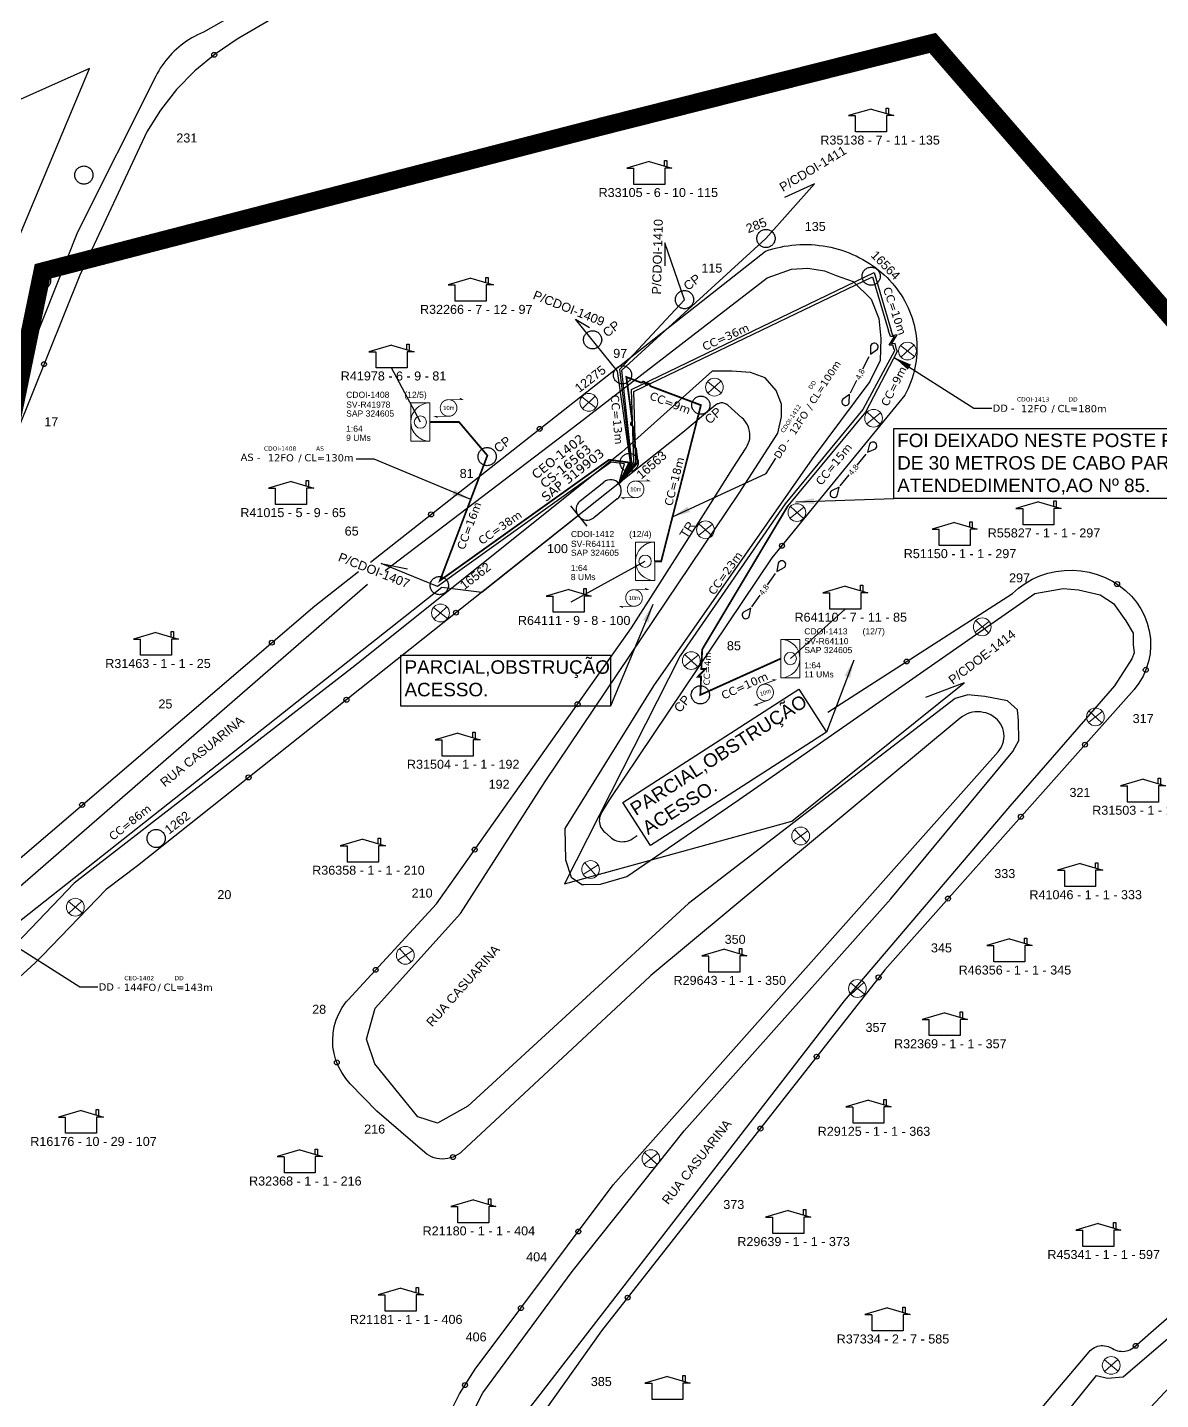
# Model space of a CAD drawing. Header units: millimetres. Extents: x -4286 to 4575, y 5328 to 14188.
# Drawn here: x -240.5 to -114.6, y 10207.7 to 10360.1 of the extents above; entities that cross this region are included whole.
import ezdxf
from ezdxf.enums import TextEntityAlignment as Align

# ---------------------------------------------------------------- set-up
doc = ezdxf.new("R2010")
doc.units = ezdxf.units.MM
doc.header["$LTSCALE"] = 0.1
doc.header["$MEASUREMENT"] = 0
doc.linetypes.add('PHANTOM2', pattern=[1.25, 0.625, -0.125, 0.125, -0.125, 0.125, -0.125])
for name, color, linetype in [('10.0-Cartográfico', 252, 'Continuous'), ('10.1-Caixas Subterrâneas', 5, 'Continuous'), ('20.5-CEO', 1, 'Continuous'), ('20.8-Legenda', 1, 'Continuous'), ('CD a instalar', 1, 'Continuous'), ('celulas gpon', 7, 'Continuous'), ('CELULAS_GPON_TEXTO', 7, 'Continuous'), ('Folga', 1, 'Continuous'), ('label_cabos', 7, 'Continuous'), ('Legenda', 1, 'Continuous'), ('MUB_DIVISA', 7, 'Continuous'), ('MUB_NUMERACAO', 7, 'Continuous'), ('MUB_SEGMENTO', 7, 'Continuous'), ('NOS_DE_INFRAESTRUTURA', 7, 'Continuous'), ('Subida Lateral', 5, 'Continuous'), ('surveys', 7, 'Continuous'), ('surveys legendas', 7, 'Continuous')]:
    doc.layers.add(name, color=color, linetype=linetype)
for name, color, linetype, lineweight in [('10.4-Postes', 1, 'Continuous', 0), ("20.0-LEGENDA DOS CDO'S", 1, 'Continuous', 0), ('20.1-CDO_INTERIOR', 1, 'Continuous', 0), ('20.6-CORDOALHA_SUPORTE', 7, 'Continuous', 25)]:
    doc.layers.add(name, color=color, linetype=linetype, lineweight=lineweight)
doc.layers.add('DROP DE CLIENTE', color=140, linetype='Continuous', plot=False)
doc.layers.add('EXTRA', color=50, linetype='Continuous', plot=False)
doc.styles.add('ARIAL', font='arial.ttf')
doc.styles.add('siredit', font='verdana.ttf')
doc.styles.get("Standard").update_dxf_attribs({"font": 'arial.ttf'})
doc.dimstyles.new('CC', dxfattribs={"dimtxt": 0.9, "dimasz": 2, "dimexe": 0.18, "dimexo": 0.0625, "dimgap": 0.09, "dimtad": 0, "dimdec": 0, "dimrnd": 1, "dimzin": 0, "dimdsep": 46, "dimtxsty": 'siredit', "dimblk": 'NONE', "dimcen": 0, "dimse1": 1, "dimse2": 1, "dimsd1": 1, "dimsd2": 1, "dimclrt": 7, "dimadec": 0, "dimazin": 0, "dimtfac": 1, "dimtdec": 0, "dimtofl": 0, "dimtmove": 0, "dimatfit": 3, "dimfxl": 1, "dimtolj": 1, "dimtzin": 0, "dimarcsym": 0})
doc.dimstyles.new('CL', dxfattribs={"dimtxt": 0.9, "dimasz": 2, "dimexe": 0.18, "dimexo": 0.0625, "dimgap": 0.09, "dimtad": 0, "dimdec": 0, "dimrnd": 1, "dimzin": 0, "dimdsep": 46, "dimtxsty": 'siredit', "dimblk": 'NONE', "dimcen": 0, "dimse1": 1, "dimse2": 1, "dimsd1": 1, "dimsd2": 1, "dimclrt": 7, "dimadec": 0, "dimazin": 0, "dimtfac": 1, "dimtdec": 0, "dimtofl": 0, "dimtmove": 0, "dimatfit": 3, "dimfxl": 1, "dimtolj": 1, "dimtzin": 0, "dimarcsym": 0})

# ---------------------------------------------------------------- blocks, each defined once
blk = doc.blocks.new('DV')
at = {"linetype": 'Continuous'}
blk.add_circle((0, 0), 0.00000275, dxfattribs=at)
blk = doc.blocks.new('MHMZ')
at = {"linetype": 'PHANTOM2'}
blk.add_circle((0, 0), 0.0000101, dxfattribs=at)
blk = doc.blocks.new('PTPT')
at = {"layer": '10.4-Postes', "color": 1, "linetype": 'PHANTOM2'}
for points in [[(-0.0000079, 0.0000104), (0.0000075, -0.000002)], [(0.000007, 0.0000109), (-0.0000074, -0.0000025)]]:
    blk.add_lwpolyline(points, dxfattribs=at)
at = {"layer": '10.4-Postes', "color": 1}
blk.add_circle((-0.0000002, 0.0000042), 0.00000987, dxfattribs=at)
blk = doc.blocks.new('SURVEY_SURVEY')
for p, q in [((0, 0.0000254), (-0.0000251, 0.000018)), ((-0.0000251, 0.000018), (-0.0000173, 0.000018)), ((-0.0000172, 0), (-0.0000172, 0.0000179)), ((0, 0.0000254), (0.0000251, 0.000018)), ((0.0000169, 0.0000264), (0.0000195, 0.0000264)), ((0.0000169, 0.0000205), (0.0000169, 0.0000264)), ((0.0000251, 0.000018), (0.0000172, 0.000018)), ((0.0000172, 0.000018), (0.0000172, 0)), ((0.0000195, 0.0000264), (0.0000195, 0.0000198)), ((0.0000172, 0), (-0.0000172, 0))]:
    blk.add_line(p, q)
blk = doc.blocks.new('CDOI_CT_DRT')
at = {"layer": '20.1-CDO_INTERIOR', "color": 0, "lineweight": 18}
blk.add_lwpolyline([(2.13, -2.13), (2.13, 2.12), (0, 2.12), (0, -2.13)], close=True, dxfattribs=at)
blk.add_circle((1.06, 0), 0.68, dxfattribs=at)
blk.add_arc((0, 0), 2.13, 269.9724, 89.9724, dxfattribs=at)
at = {"layer": "20.0-LEGENDA DOS CDO'S", "color": 0, "style": 'ARIAL'}
for tag, p in [('CDO_N', (2.61, 2.69)), ('SURVEY', (2.61, 1.6)), ('SAP', (2.61, 0.61)), ('1:XX', (2.6, -1.08)), ('UMS', (2.6, -2.09))]:
    blk.add_attdef(tag, p, '', height=0.68, rotation=359.9724, dxfattribs=at)
blk.add_attdef('FIBRAS_UTILIZADAS', text='', height=0.68, rotation=359.9724, dxfattribs=at).set_placement((10.32, 2.69), align=Align.CENTER)
blk = doc.blocks.new('CDOI_CT_ESQ')
at = {"layer": '20.1-CDO_INTERIOR', "color": 0, "lineweight": 18}
blk.add_lwpolyline([(-2.12, -2.13), (-2.12, 2.12), (0, 2.12), (0.01, -2.13)], close=True, dxfattribs=at)
blk.add_circle((-1.06, 0), 0.68, dxfattribs=at)
blk.add_arc((0.01, 0), 2.13, 90.0276, 270.0276, dxfattribs=at)
at = {"layer": "20.0-LEGENDA DOS CDO'S", "color": 0, "style": 'ARIAL'}
for tag, p in [('CDO_N', (-9.3, 2.69)), ('SURVEY', (-9.3, 1.6)), ('SAP', (-9.3, 0.61)), ('1:XX', (-9.31, -1.08)), ('UMS', (-9.31, -2.09))]:
    blk.add_attdef(tag, p, '', height=0.68, rotation=359.9724, dxfattribs=at)
blk.add_attdef('FIBRAS_UTILIZADAS', text='', height=0.68, rotation=359.9724, dxfattribs=at).set_placement((-1.59, 2.69), align=Align.CENTER)
blk = doc.blocks.new('CEO_CT_DRT')
at = {"layer": '20.5-CEO', "color": 0}
for p, q in [((-1.56, 1.26), (1.8, 1.26)), ((1.8, -1.13), (-1.56, -1.13))]:
    blk.add_line(p, q, dxfattribs=at)
blk.add_lwpolyline([(-2.75, 1.51), (-2.75, -1.38)], dxfattribs=at)
for centre, start, end in [((-1.56, 0.07), 90, 270), ((1.8, 0.07), 270, 90)]:
    blk.add_arc(centre, 1.2, start, end, dxfattribs=at)
at = {"layer": '20.5-CEO', "color": 7, "style": 'siredit'}
for tag, p in [('CEO_Nº', (0.12, 5.61)), ('LOCAL', (0.12, 4.23)), ('SAP', (0.12, 2.97)), ('FIBRAS_RESERVA', (0.12, -1.94))]:
    blk.add_attdef(tag, text='', height=1.01, dxfattribs=at).set_placement(p, align=Align.TOP_CENTER)
blk = doc.blocks.new('*D43')
at = {"layer": 'Defpoints', "color": 0, "transparency": 16777216}
for p in [(-157.14, 10307.69), (-155.04, 10306.19), (-166.77, 10289.75)]:
    blk.add_point(p, dxfattribs=at)
at = {"color": 7, "transparency": 16777216, "insert": (-163, 10299.46), "char_height": 0.9, "attachment_point": 5, "rotation": 54.4977, "style": 'siredit'}
blk.add_mtext('\\A1;CC=23m', dxfattribs=at)
blk = doc.blocks.new('_None')
blk = doc.blocks.new('*D44')
at = {"layer": 'Defpoints', "color": 0, "transparency": 16777216}
for p in [(-146.68, 10316.8), (-146.52, 10316.67), (-155.04, 10306.19)]:
    blk.add_point(p, dxfattribs=at)
at = {"color": 7, "transparency": 16777216, "insert": (-150.94, 10311.56), "char_height": 0.9, "attachment_point": 5, "rotation": 50.8702, "style": 'siredit'}
blk.add_mtext('\\A1;CC=15m', dxfattribs=at)
blk = doc.blocks.new('*D45')
at = {"layer": 'Defpoints', "color": 0, "transparency": 16777216}
for p in [(-142.76, 10324.14), (-142.41, 10323.96), (-146.52, 10316.67)]:
    blk.add_point(p, dxfattribs=at)
at = {"color": 7, "transparency": 16777216, "insert": (-144.28, 10320.23), "char_height": 0.9, "attachment_point": 5, "rotation": 63.3003, "style": 'siredit'}
blk.add_mtext('\\A1;CC=9m', dxfattribs=at)
blk = doc.blocks.new('*D46')
at = {"layer": 'Defpoints', "color": 0, "transparency": 16777216}
for p in [(-146.51, 10332.68), (-145.66, 10332.97), (-143.55, 10323.92)]:
    blk.add_point(p, dxfattribs=at)
at = {"color": 7, "transparency": 16777216, "insert": (-144.18, 10328.59), "char_height": 0.9, "attachment_point": 5, "rotation": 288.6773, "style": 'siredit'}
blk.add_mtext('\\A1;CC=10m', dxfattribs=at)
blk = doc.blocks.new('*D47')
at = {"layer": 'Defpoints', "color": 0, "transparency": 16777216}
for p in [(-145.44, 10327.94), (-178.39, 10318.75), (-176.28, 10314.07)]:
    blk.add_point(p, dxfattribs=at)
at = {"color": 7, "transparency": 16777216, "insert": (-162.96, 10325.69), "char_height": 0.9, "attachment_point": 5, "rotation": 24.2187, "style": 'siredit'}
blk.add_mtext('\\A1;CC=36m', dxfattribs=at)
blk = doc.blocks.new('*D48')
at = {"layer": 'Defpoints', "color": 0, "transparency": 16777216}
for p in [(-174.42, 10321.49), (-165.71, 10318.13), (-166.08, 10317.19)]:
    blk.add_point(p, dxfattribs=at)
at = {"color": 7, "transparency": 16777216, "insert": (-169.12, 10318.37), "char_height": 0.9, "attachment_point": 5, "rotation": 338.9157, "style": 'siredit'}
blk.add_mtext('\\A1;CC=9m', dxfattribs=at)
blk = doc.blocks.new('*D50')
at = {"layer": 'Defpoints', "color": 0, "transparency": 16777216}
for p in [(-195.22, 10298.64), (-194.78, 10298.08), (-262.61, 10244.35)]:
    blk.add_point(p, dxfattribs=at)
at = {"color": 7, "transparency": 16777216, "insert": (-229.14, 10271.77), "char_height": 0.9, "attachment_point": 5, "rotation": 38.3787, "style": 'siredit'}
blk.add_mtext('\\A1;CC=86m', dxfattribs=at)
blk = doc.blocks.new('*D51')
at = {"layer": 'Defpoints', "color": 0, "transparency": 16777216}
for p in [(-174.49, 10313.94), (-173.67, 10312.76), (-194.78, 10298.08)]:
    blk.add_point(p, dxfattribs=at)
at = {"color": 7, "transparency": 16777216, "insert": (-188.03, 10304.52), "char_height": 0.9, "attachment_point": 5, "rotation": 34.8214, "style": 'siredit'}
blk.add_mtext('\\A1;CC=38m', dxfattribs=at)
blk = doc.blocks.new('LEGENDA DOS CABOS')
at = {"layer": 'EXTRA', "color": 0, "style": 'siredit'}
for tag, p in [('ID', (4.6, 0.97)), ('XX', (9.03, 0.97))]:
    blk.add_attdef(tag, text='', height=0.48, rotation=359.69, dxfattribs=at).set_placement(p, align=Align.MIDDLE_CENTER)
at = {"layer": 'Legenda', "color": 0, "style": 'siredit'}
for tag, p in [('TIPO_CABO', (1.31, 0)), ('CABO', (4.69, -0.05)), ('/', (6.81, -0.05)), ('METROS', (10.03, -0.05))]:
    blk.add_attdef(tag, text='', height=0.8, rotation=359.69, dxfattribs=at).set_placement(p, align=Align.MIDDLE_CENTER)
blk = doc.blocks.new('*D52')
at = {"layer": 'Defpoints', "color": 0, "transparency": 16777216}
for p in [(-175.5, 10321.39), (-174.42, 10321.49), (-173.52, 10311.77)]:
    blk.add_point(p, dxfattribs=at)
at = {"color": 7, "transparency": 16777216, "insert": (-175.05, 10316.53), "char_height": 0.9, "attachment_point": 5, "rotation": 275.2656, "style": 'siredit'}
blk.add_mtext('\\A1;CC=13m', dxfattribs=at)
blk = doc.blocks.new('*D53')
at = {"layer": 'Defpoints', "color": 0, "transparency": 16777216}
for p in [(-165.71, 10318.13), (-170.86, 10300.97), (-170.12, 10300.78)]:
    blk.add_point(p, dxfattribs=at)
at = {"color": 7, "transparency": 16777216, "insert": (-168.66, 10309.65), "char_height": 0.9, "attachment_point": 5, "rotation": 75.7505, "style": 'siredit'}
blk.add_mtext('\\A1;CC=18m', dxfattribs=at)
blk = doc.blocks.new('*D54')
at = {"layer": 'Defpoints', "color": 0, "transparency": 16777216}
for p in [(-166.38, 10290.46), (-166.54, 10286.52), (-165.11, 10286.47)]:
    blk.add_point(p, dxfattribs=at)
at = {"color": 7, "transparency": 16777216, "insert": (-165.01, 10288.84), "char_height": 0.7, "attachment_point": 5, "rotation": 87.751, "style": 'siredit'}
blk.add_mtext('\\A1;CC=4m', dxfattribs=at)
blk = doc.blocks.new('*D55')
at = {"layer": 'Defpoints', "color": 0, "transparency": 16777216}
for p in [(-156.83, 10289.97), (-156.38, 10288.97), (-165.77, 10285.94)]:
    blk.add_point(p, dxfattribs=at)
at = {"color": 7, "transparency": 16777216, "insert": (-160.85, 10286.95), "char_height": 0.9, "attachment_point": 5, "rotation": 24.2616, "style": 'siredit'}
blk.add_mtext('\\A1;CC=10m', dxfattribs=at)
blk = doc.blocks.new('*D56')
at = {"layer": 'Defpoints', "color": 0, "transparency": 16777216}
for p in [(-189.49, 10312.63), (-195.16, 10297.48), (-194.28, 10297.15)]:
    blk.add_point(p, dxfattribs=at)
at = {"color": 7, "transparency": 16777216, "insert": (-191.45, 10304.73), "char_height": 0.9, "attachment_point": 5, "rotation": 69.4907, "style": 'siredit'}
blk.add_mtext('\\A1;CC=16m', dxfattribs=at)

msp = doc.modelspace()

# ---------------------------------------------------------------- linework, layer by layer
for points in [[(-174.81, 10309.39), (-173.37, 10311.78), (-174.48, 10322), (-158.48, 10336.65), (-153.07, 10342.7), (-156.43, 10341.21)], [(-174.81, 10309.39), (-173.45, 10311.78), (-174.71, 10322.11), (-167.53, 10329.84), (-169.7, 10336.15), (-169.7, 10333.62)], [(-174.79, 10309.47), (-172.93, 10311.77), (-173.15, 10319.63), (-146.64, 10332.4), (-144.87, 10326.39)], [(-174.81, 10309.39), (-173.52, 10311.77), (-174.98, 10321.9), (-179.66, 10327.67), (-178.07, 10326.75)], [(-144.25, 10324.3), (-144.21, 10324.15), (-147.71, 10317.65), (-156.34, 10307.15), (-168, 10290.27), (-180.85, 10264.94), (-155.61, 10271.9), (-136.47, 10287.28), (-140.77, 10285.63)], [(-174.81, 10309.39), (-174.19, 10311.61), (-175.68, 10311.8), (-194.96, 10297.98), (-201.24, 10300.52), (-198.31, 10299.94)], [(-165.77, 10285.94), (-156.83, 10289.97)]]:
    msp.add_lwpolyline(points)
at = {"color": 0}
for points in [[(-174.81, 10309.39), (-173.17, 10311.81), (-173.43, 10319.88), (-146.46, 10332.88), (-144.57, 10326.42)], [(-143.96, 10324.32), (-143.89, 10324.08), (-147.42, 10317.36), (-156.04, 10306.95)]]:
    msp.add_lwpolyline(points, dxfattribs=at)
for points in [[(-144.29, 10315.55), (-106.76, 10315.55), (-106.76, 10307.77), (-144.29, 10307.77)], [(-199.04, 10290.36), (-175.77, 10290.36), (-175.77, 10284.68), (-199.04, 10284.68)], [(-174.4, 10274), (-154.83, 10286.59), (-151.76, 10281.81), (-171.32, 10269.22)]]:
    msp.add_lwpolyline(points, close=True)
at = {"color": 5}
msp.add_lwpolyline([(-264.3, 10247.54), (-263.72, 10246.95), (-261.98, 10244.57), (-194.49, 10297.89), (-190.06, 10297.34), (-179.34, 10305.85), (-179.34, 10305.85)], dxfattribs=at)
at = {"layer": '10.0-Cartográfico'}
for points in [[(-79.44, 10409.82), (-134.88, 10392.52), (-161.68, 10385.4), (-166.72, 10384.21), (-177.71, 10380.72), (-188.27, 10375.71), (-217.04, 10358.89), (-217.22, 10358.78), (-219.68, 10357.13), (-221.94, 10355.26), (-223.97, 10353.18), (-225.76, 10350.91), (-227.28, 10348.49), (-234.7, 10332.57), (-255.93, 10279.85)], [(-184.21, 10380.46), (-220.99, 10359.56), (-221.32, 10359.42), (-221.64, 10359.27), (-221.96, 10359.1), (-222.27, 10358.93), (-222.57, 10358.74), (-222.87, 10358.55), (-223.16, 10358.35), (-223.44, 10358.13), (-223.72, 10357.91), (-223.98, 10357.68), (-224.24, 10357.45), (-224.49, 10357.2), (-224.73, 10356.95), (-224.95, 10356.68), (-225.17, 10356.42), (-225.38, 10356.14), (-225.58, 10355.86), (-225.77, 10355.57), (-225.95, 10355.28), (-226.11, 10354.98), (-226.27, 10354.67), (-234.96, 10337.33), (-260.59, 10272.99)], [(-245.17, 10328.1), (-233.64, 10355.53), (-289.85, 10330.41)], [(-202.41, 10300.7), (-158.53, 10335.23), (-158.12, 10335.37), (-157.71, 10335.49), (-157.29, 10335.6), (-156.87, 10335.69), (-156.45, 10335.78), (-156.02, 10335.84), (-155.59, 10335.9), (-155.16, 10335.94), (-154.73, 10335.96), (-154.3, 10335.97), (-153.86, 10335.97), (-153.43, 10335.96), (-153, 10335.93), (-152.57, 10335.88), (-152.14, 10335.83), (-151.72, 10335.75), (-151.29, 10335.67), (-150.87, 10335.57), (-150.46, 10335.46), (-150.05, 10335.33), (-149.64, 10335.2), (-149.24, 10335.04), (-148.85, 10334.88), (-148.46, 10334.7), (-148.08, 10334.51), (-147.7, 10334.31), (-147.34, 10334.1), (-146.98, 10333.87), (-146.63, 10333.64), (-146.29, 10333.39), (-145.96, 10333.13), (-145.64, 10332.86), (-145.33, 10332.59), (-145.03, 10332.3), (-144.74, 10332), (-144.46, 10331.69), (-144.19, 10331.37), (-143.94, 10331.05), (-143.7, 10330.72), (-143.47, 10330.38), (-143.25, 10330.03), (-143.05, 10329.68), (-142.86, 10329.32), (-142.69, 10328.95), (-142.52, 10328.58), (-142.38, 10328.2), (-142.24, 10327.82), (-142.12, 10327.43), (-142.02, 10327.05), (-141.93, 10326.65), (-141.85, 10326.26), (-141.79, 10325.86), (-141.75, 10325.46), (-141.72, 10325.06), (-141.7, 10324.66), (-141.7, 10324.26), (-141.72, 10323.86), (-141.75, 10323.46), (-141.79, 10323.06), (-141.85, 10322.67), (-141.93, 10322.27), (-142.02, 10321.88), (-142.12, 10321.49), (-142.24, 10321.11), (-142.37, 10320.73), (-142.52, 10320.35), (-142.68, 10319.98), (-142.86, 10319.61), (-143.05, 10319.25), (-157.81, 10301.15), (-175.95, 10274.2), (-176.75, 10272.86), (-176.84, 10272.69), (-176.91, 10272.51), (-176.96, 10272.33), (-176.99, 10272.14), (-177, 10271.95), (-176.99, 10271.76), (-176.94, 10271.57), (-176.89, 10271.39), (-176.81, 10271.22), (-176.72, 10271.05), (-176.6, 10270.9), (-176.48, 10270.75), (-176.4, 10270.68), (-175.77, 10270.13), (-175.63, 10270.01), (-175.46, 10269.9), (-175.27, 10269.81), (-175.09, 10269.73), (-174.89, 10269.68), (-174.7, 10269.65), (-174.49, 10269.63), (-174.29, 10269.64), (-174.08, 10269.66), (-173.89, 10269.7), (-173.69, 10269.77), (-173.51, 10269.85), (-173.33, 10269.94), (-173.25, 10270.01), (-172.8, 10270.32)], [(-200.79, 10299.74), (-179.24, 10316.16), (-158.36, 10332.26), (-155.66, 10333.25), (-153.82, 10333.36), (-151.98, 10333.04), (-150.69, 10332.54), (-148.78, 10331.85), (-146.8, 10329.9), (-145.94, 10327.75), (-145.73, 10325.54), (-145.79, 10323.08), (-146.93, 10320.77), (-153.33, 10312.18), (-170.96, 10286.93), (-180.81, 10271.1), (-180.77, 10267.61), (-180.11, 10265.7), (-178.93, 10264.89), (-178.67, 10264.89), (-176.87, 10264.91), (-173.92, 10265.77), (-161.44, 10274.33), (-128.61, 10297.22), (-125.47, 10297.76), (-123.77, 10297.61), (-121.34, 10297.06), (-119.88, 10296.08), (-118.51, 10294.18), (-117.69, 10292.78), (-117.67, 10291.53), (-117.57, 10290.62), (-117.83, 10289.95), (-119.76, 10286.94), (-131.37, 10273.56), (-149.78, 10251.94), (-183.85, 10207.89), (-184.8, 10206.71)], [(-190.78, 10206.72), (-189.94, 10208.4), (-180.02, 10221.88), (-167.55, 10237.49), (-144.6, 10263.27), (-131.04, 10279.64), (-130.4, 10280.86), (-130.43, 10283.08), (-130.55, 10284.29), (-131.66, 10285.29), (-134.18, 10285.77), (-136.04, 10285.95), (-137.45, 10285.53), (-167.09, 10262.75), (-191.6, 10240.23), (-194.97, 10238.37), (-197.16, 10239.05), (-198.6, 10240.85), (-201.94, 10244.96), (-202.85, 10247.68), (-201.91, 10251.13), (-192.43, 10261.65), (-183.01, 10276.32), (-161.46, 10308.35), (-157.16, 10315.01), (-156.75, 10316.83), (-156.77, 10318.25), (-157.34, 10319.76), (-158.56, 10321.16), (-160.2, 10321.75), (-162.28, 10321.92), (-164.47, 10321.9), (-174.51, 10312.89), (-204.17, 10289.18), (-235.35, 10265.03), (-248.2, 10251.6)], [(-194, 10205.32), (-192.53, 10208.3), (-190.8, 10211.03), (-175.45, 10231.5), (-132.68, 10279.63), (-132.58, 10279.76), (-132.41, 10280), (-132.27, 10280.25), (-132.16, 10280.52), (-132.08, 10280.8), (-132.04, 10281.07), (-132.01, 10281.36), (-132.04, 10281.64), (-132.08, 10281.92), (-132.16, 10282.2), (-132.27, 10282.46), (-132.41, 10282.71), (-132.57, 10282.95), (-132.77, 10283.17), (-132.98, 10283.37), (-133.22, 10283.55), (-133.48, 10283.71), (-133.75, 10283.83), (-134.04, 10283.94), (-134.33, 10284), (-134.63, 10284.06), (-134.94, 10284.07), (-135.25, 10284.05), (-135.55, 10284.01), (-135.84, 10283.93), (-136.13, 10283.83), (-136.4, 10283.7), (-136.66, 10283.55), (-136.89, 10283.37), (-171.26, 10254.77), (-171.38, 10254.66), (-192.32, 10235.17), (-192.47, 10235.04), (-192.71, 10234.87), (-192.97, 10234.71), (-193.25, 10234.59), (-193.53, 10234.49), (-193.83, 10234.42), (-194.13, 10234.38), (-194.43, 10234.37), (-194.75, 10234.39), (-195.05, 10234.44), (-195.34, 10234.52), (-195.63, 10234.63), (-195.89, 10234.76), (-196.15, 10234.91), (-196.38, 10235.1), (-201.71, 10239.68), (-204.66, 10242.74), (-205.16, 10243.33), (-205.61, 10243.97), (-205.97, 10244.65), (-206.26, 10245.35), (-206.47, 10246.09), (-206.59, 10246.83), (-206.62, 10247.59), (-206.57, 10248.35), (-206.45, 10249.09), (-206.23, 10249.82), (-205.93, 10250.52), (-205.56, 10251.19), (-205.11, 10251.83), (-204.91, 10252.07), (-195.1, 10262.72), (-173.43, 10293.37), (-164.64, 10307.18), (-162.21, 10311.04), (-160.69, 10313.38), (-160.56, 10313.59), (-160.44, 10313.85), (-160.35, 10314.12), (-160.29, 10314.39), (-160.26, 10314.68), (-160.27, 10314.96), (-160.31, 10315.24), (-160.37, 10315.52), (-160.47, 10315.79), (-160.6, 10316.04), (-160.76, 10316.29), (-160.94, 10316.52), (-161.15, 10316.72), (-162.73, 10318.14), (-162.81, 10318.2), (-162.9, 10318.25), (-162.98, 10318.29), (-163.08, 10318.33), (-163.18, 10318.35), (-163.28, 10318.37), (-163.39, 10318.37), (-163.48, 10318.37), (-163.59, 10318.36), (-163.69, 10318.33), (-163.78, 10318.29), (-163.87, 10318.26), (-163.96, 10318.2), (-164.04, 10318.15), (-167.73, 10315.08), (-228.3, 10266.96), (-231.79, 10264.3), (-238.91, 10256.94), (-239.67, 10256.16), (-249.33, 10247.34)], [(-245.54, 10264.24), (-208.61, 10295.82), (-203.76, 10299.64)], [(-151.59, 10284.02), (-131.09, 10297.22), (-130.42, 10297.81), (-129.68, 10298.33), (-128.89, 10298.79), (-128.04, 10299.16), (-127.17, 10299.45), (-126.27, 10299.65), (-125.34, 10299.77), (-124.41, 10299.78), (-123.48, 10299.72), (-122.57, 10299.56), (-121.67, 10299.32), (-120.81, 10298.99), (-119.99, 10298.58), (-119.22, 10298.09), (-118.52, 10297.53), (-117.87, 10296.91), (-117.31, 10296.23), (-116.82, 10295.49), (-116.42, 10294.71), (-116.11, 10293.9), (-115.89, 10293.06), (-115.76, 10292.21), (-115.74, 10291.35), (-115.81, 10290.49), (-115.98, 10289.64), (-116.24, 10288.82), (-116.59, 10288.02), (-117.04, 10287.25), (-117.57, 10286.54), (-117.85, 10286.22), (-145.29, 10255.41), (-163.64, 10231.97), (-176.75, 10215.28), (-185.14, 10203.51)], [(-242.75, 10263.45), (-202.75, 10298.25)], [(-125.01, 10206.29), (-121.74, 10210.34), (-120.52, 10210.03), (-118.78, 10210.19), (-107.3, 10220.03), (-96.45, 10230.36), (-94.09, 10233.37), (-91.65, 10234.44), (-90.13, 10235.11), (-88.39, 10235.13), (-86.91, 10234.91), (-84.8, 10234.23), (-82.85, 10233.49), (-81.69, 10230.72), (-80.39, 10217.75), (-78.84, 10197.03)], [(-136.64, 10196.12), (-126.87, 10207.88), (-122.58, 10212.96), (-122.46, 10213.1), (-122.31, 10213.23), (-122.16, 10213.34), (-121.99, 10213.44), (-121.81, 10213.51), (-121.63, 10213.58), (-121.44, 10213.61), (-121.25, 10213.64), (-121.04, 10213.65), (-120.85, 10213.63), (-120.65, 10213.6), (-120.47, 10213.54), (-120.28, 10213.48), (-120.11, 10213.39), (-120.05, 10213.36), (-119.98, 10213.31), (-119.81, 10213.22), (-119.62, 10213.14), (-119.44, 10213.08), (-119.23, 10213.03), (-119.03, 10213.01), (-118.83, 10213), (-118.62, 10213.01), (-118.42, 10213.05), (-118.23, 10213.11), (-118.04, 10213.17), (-117.86, 10213.27), (-117.69, 10213.38), (-117.54, 10213.5), (-114.83, 10215.88), (-110.89, 10219.3)], [(-88.93, 10190.28), (-91.76, 10210.88), (-92.69, 10215.97), (-93.27, 10217.2), (-94.46, 10218.27), (-95.75, 10218.96), (-97.14, 10219.56), (-98.05, 10219.55), (-98.82, 10219.54), (-99.58, 10219.49), (-102.02, 10218.37), (-113.61, 10209.05), (-117.39, 10205.03)]]:
    msp.add_lwpolyline(points, dxfattribs=at)
at = {"layer": '20.6-CORDOALHA_SUPORTE'}
for points in [[(-146.88, 10323.79), (-146.09, 10324.35, 1.175638), (-146.85, 10324.72), (-146.88, 10323.79)], [(-149.19, 10319.33), (-149.95, 10318.79, 1.175638), (-149.22, 10318.37), (-149.19, 10319.33)], [(-147.19, 10312.9), (-146.3, 10313.29, 1.175638), (-146.98, 10313.8), (-147.19, 10312.9)], [(-150.35, 10309), (-151.2, 10308.62, 1.175638), (-150.57, 10308.06), (-150.35, 10309)], [(-157.26, 10299.66), (-156.4, 10300.11, 1.175638), (-157.11, 10300.58), (-157.26, 10299.66)], [(-160.17, 10295.57), (-160.99, 10295.14, 1.175638), (-160.33, 10294.62), (-160.17, 10295.57)]]:
    msp.add_lwpolyline(points, format="xyb", dxfattribs=at)
for points in [[(-147.72, 10322.16), (-147, 10323.55)], [(-149.1, 10319.51), (-148.38, 10320.9)], [(-148.34, 10311.47), (-147.35, 10312.68)], [(-150.22, 10309.15), (-149.23, 10310.37)], [(-158.32, 10298.17), (-157.41, 10299.44)], [(-160.05, 10295.73), (-159.14, 10297.01)]]:
    msp.add_lwpolyline(points, dxfattribs=at)
at = {"layer": 'CD a instalar', "color": 8, "linetype": 'ByBlock', "const_width": 0.2}
msp.add_lwpolyline([(-174.81, 10309.39), (-172.73, 10311.73), (-172.92, 10313.41, -1.089932), (-173, 10313.8), (-173.27, 10315.84, -0.908854), (-173.33, 10316.27), (-173.99, 10321.25), (-172.27, 10320.6, -1.133568), (-171.94, 10320.48), (-171.77, 10320.41, -0.961762), (-171.38, 10320.26), (-165.71, 10318.13), (-170.12, 10300.78), (-170.85, 10300.78)], format="xyb", dxfattribs=at)
at = {"layer": 'CD a instalar', "linetype": 'ByBlock'}
msp.add_lwpolyline([(-174.81, 10309.39, 0.2, 0.2, 0), (-173.68, 10311.75, 0.2, 0.2, 0), (-175.91, 10312.06, 0.2, 0.2, 0), (-194.7, 10298.64, 0.2, 0.2, 0), (-189.43, 10312.53, 0.2, 0.2, 0), (-192.58, 10316.25, 0.2, 0.2, 0), (-195.82, 10316.25, 0, 0, 0)], format="xyseb", dxfattribs=at)
at = {"layer": 'CD a instalar', "color": 8, "linetype": 'ByBlock', "const_width": 0.2}
for points in [[(-156.04, 10306.95), (-165.57, 10290.98), (-165.63, 10289.46)], [(-165.71, 10287.33), (-165.77, 10285.94), (-156.83, 10289.97)]]:
    msp.add_lwpolyline(points, dxfattribs=at)
at = {"layer": 'celulas gpon', "color": 254, "linetype": 'Continuous', "const_width": 2}
msp.add_lwpolyline([(-54.55, 10150.38), (-61.15, 10229.12), (-83.29, 10293.11), (-139.96, 10358.37), (-176.62, 10349.12), (-238.87, 10332.99), (-251.26, 10272.99), (-251.26, 10272.99), (-284.15, 10245.18), (-309.93, 10219.11), (-300.03, 10203.91), (-347.33, 10155.45), (-304.42, 10089.37), (-211.6, 10042.54), (-198.03, 10057.35), (-129.73, 10141.75), (-118.1, 10130.3), (-54.55, 10150.38)], dxfattribs=at)
at = {"layer": 'CELULAS_GPON_TEXTO', "linetype": 'Continuous'}
msp.add_circle((144.54, 9757.9), 4430.34, dxfattribs=at)
at = {"layer": 'DROP DE CLIENTE'}
for points in [[(-196.88, 10316.25), (-200.08, 10322.27)], [(-180.11, 10296.28), (-171.91, 10300.78)], [(-155.76, 10289.97), (-149.67, 10295.48)]]:
    msp.add_lwpolyline(points, dxfattribs=at)
at = {"layer": 'Folga', "color": 1, "const_width": 0.103}
for points in [[(-193.74, 10318.74, 1.000012), (-193.74, 10316.89, 0.999978)], [(-172.96, 10309.7, 1.000012), (-172.96, 10307.85, 0.999978)]]:
    msp.add_lwpolyline(points, format="xyb", close=True, dxfattribs=at)
at = {"layer": 'Folga', "color": 1, "const_width": 0.0963}
for points in [[(-193.74, 10318.74), (-192.2, 10318.74), (-192.51, 10318.9)], [(-193.74, 10316.89), (-195.28, 10316.89), (-194.97, 10316.74)], [(-172.96, 10309.7), (-171.42, 10309.7), (-171.73, 10309.85)], [(-172.96, 10307.85), (-174.5, 10307.85), (-174.2, 10307.7)]]:
    msp.add_lwpolyline(points, dxfattribs=at)
at = {"layer": 'Folga', "color": 8, "const_width": 0.103}
for points in [[(-173.14, 10297.63, 1.000012), (-173.14, 10295.78, 0.999978)], [(-158.88, 10287.08, 1.000012), (-158.26, 10285.34, 0.999978)]]:
    msp.add_lwpolyline(points, format="xyb", close=True, dxfattribs=at)
at = {"layer": 'Folga', "color": 8, "const_width": 0.0963}
for points in [[(-173.14, 10297.63), (-171.6, 10297.63), (-171.91, 10297.79)], [(-173.14, 10295.78), (-174.68, 10295.78), (-174.38, 10295.63)], [(-158.88, 10287.08), (-157.43, 10287.6), (-157.77, 10287.64)], [(-158.26, 10285.34), (-159.71, 10284.82), (-159.37, 10284.78)]]:
    msp.add_lwpolyline(points, dxfattribs=at)
at = {"layer": 'NOS_DE_INFRAESTRUTURA'}
msp.add_circle((-166.81, 10229.91), 200, dxfattribs=at)
at = {"layer": 'Subida Lateral', "color": 7}
msp.add_lwpolyline([(-144.25, 10324.3), (-144.39, 10324.8), (-144.8, 10324.81), (-144.2, 10325.74), (-144.66, 10325.75), (-144.87, 10326.39)], dxfattribs=at)
at = {"layer": 'Subida Lateral', "color": 0}
msp.add_lwpolyline([(-143.96, 10324.32), (-144.14, 10324.96), (-144.55, 10324.93), (-143.91, 10325.94), (-144.4, 10325.86), (-144.57, 10326.42)], dxfattribs=at)
at = {"layer": 'Subida Lateral', "color": 8, "const_width": 0.2}
msp.add_lwpolyline([(-165.71, 10287.33), (-165.69, 10287.97), (-166.03, 10287.97), (-165.22, 10288.81), (-165.66, 10288.81), (-165.63, 10289.46)], dxfattribs=at)

# ---------------------------------------------------------------- block references
at = {"layer": '10.1-Caixas Subterrâneas', "color": 40, "xscale": 100000, "yscale": 100000, "zscale": 100000}
for p, rotation in [((-234.26, 10343.69), 332.0000000000001), ((-238.97, 10331.98), 337), ((-165.77, 10285.94), 51.99999999999999)]:
    msp.add_blockref('MHMZ', p, dxfattribs=dict(at, rotation=rotation))
for p in [(-158.48, 10336.65), (-146.8, 10332.45), (-167.53, 10329.85), (-177.74, 10325.39), (-174.42, 10321.49), (-165.71, 10318.13), (-189.46, 10312.41), (-173.68, 10311.75), (-194.77, 10298.08), (-226.23, 10269.99)]:
    msp.add_blockref('MHMZ', p, dxfattribs=at)
at = {"layer": '10.4-Postes', "color": 1, "xscale": 100000, "yscale": 100000, "zscale": 100000}
for p in [(-142.74, 10323.72), (-164.19, 10319.71), (-178.14, 10318.02), (-194.62, 10294.62), (-235.19, 10261.93), (-148.3, 10252.9)]:
    msp.add_blockref('PTPT', p, dxfattribs=at)
at = {"layer": '10.4-Postes', "color": 1}
msp.add_blockref('CDOI_CT_ESQ', (-195.82, 10316.25), dxfattribs=at).add_auto_attribs({'CDO_N': 'CDOI-1408', 'FIBRAS_UTILIZADAS': '(12/5)', 'SURVEY': 'SV-R41978', 'SAP': 'SAP 324605', '1:XX': '1:64', 'UMS': '9 UMs'})
for p, xscale, yscale, zscale, rotation in [((-146.53, 10316.25), 99999.99999999994, 99999.99999999994, 99999.99999999994, 356), ((-155.05, 10305.77), 99999.99999999994, 99999.99999999994, 99999.99999999994, 356), ((-165.21, 10303.86), 99999.99999999993, 99999.99999999993, 99999.99999999993, 356), ((-134.47, 10293.08), 100000, 100000, 100000, 355), ((-166.79, 10289.33), 100000, 100000, 100000, 355), ((-121.89, 10283.07), 99999.99999999994, 99999.99999999994, 99999.99999999994, 356), ((-154.66, 10269.84), 100000, 100000, 100000, 353), ((-178.02, 10266.12), 99999.99999999988, 99999.99999999988, 99999.99999999988, 350.0000000000001), ((-198.6, 10256.59), 99999.99999999991, 99999.99999999991, 99999.99999999991, 350.0000000000001), ((-171.27, 10233.99), 99999.99999999994, 99999.99999999994, 99999.99999999994, 356), ((-120.11, 10211.02), 100000, 100000, 100000, 359)]:
    msp.add_blockref('PTPT', p, dxfattribs=dict(at, xscale=xscale, yscale=yscale, zscale=zscale, rotation=rotation))
at = {"layer": '10.4-Postes', "color": 8}
msp.add_blockref('CDOI_CT_ESQ', (-170.85, 10300.78), dxfattribs=at).add_auto_attribs({'CDO_N': 'CDOI-1412', 'FIBRAS_UTILIZADAS': '(12/4)', 'SURVEY': 'SV-R64111', 'SAP': 'SAP 324605', '1:XX': '1:64', 'UMS': '8 UMs'})
at = {"layer": '20.1-CDO_INTERIOR', "color": 8}
msp.add_blockref('CDOI_CT_DRT', (-156.83, 10289.97), dxfattribs=at).add_auto_attribs({'CDO_N': 'CDOI-1413', 'FIBRAS_UTILIZADAS': '(12/7)', 'SURVEY': 'SV-R64110', 'SAP': 'SAP 324605', '1:XX': '1:64', 'UMS': '11 UMs'})
at = {"layer": '20.5-CEO', "color": 5}
ref = msp.add_blockref('CEO_CT_DRT', (-177.11, 10307.47), dxfattribs=dict(at, rotation=38.63193501652334))
ref.add_attrib('CEO_Nº', 'CEO-1402', dxfattribs={"color": 7, "height": 1.014, "rotation": 38.6319, "style": 'siredit'}).set_placement((-181.91, 10312.82), align=Align.TOP_CENTER)
ref.add_attrib('LOCAL', 'CS-16563', dxfattribs={"color": 7, "height": 1.014, "rotation": 38.6319, "style": 'siredit'}).set_placement((-181.05, 10311.75), align=Align.TOP_CENTER)
ref.add_attrib('SAP', 'SAP 319903', dxfattribs={"color": 7, "height": 1.014, "rotation": 38.6319, "style": 'siredit'}).set_placement((-180.27, 10310.77), align=Align.TOP_CENTER)
at = {"layer": 'label_cabos', "color": 0}
ref = msp.add_blockref('LEGENDA DOS CABOS', (-157.37, 10312.24), dxfattribs=dict(at, rotation=57.48075727575931))
ref.add_attrib('ID', 'CDOI-1412', dxfattribs={"layer": 'EXTRA', "color": 0, "height": 0.48, "rotation": 57.1708, "style": 'siredit'}).set_placement((-155.72, 10316.64), align=Align.MIDDLE_CENTER)
ref.add_attrib('CABO', '12FO', dxfattribs={"layer": '20.8-Legenda', "color": 0, "height": 0.8, "rotation": 57.1708, "style": 'siredit'}).set_placement((-154.81, 10316.16), align=Align.MIDDLE_CENTER)
ref.add_attrib('METROS', 'CL=100m', dxfattribs={"layer": '20.8-Legenda', "color": 0, "height": 0.8, "rotation": 57.1708, "style": 'siredit'}).set_placement((-151.94, 10320.67), align=Align.MIDDLE_CENTER)
ref.add_attrib('XX', 'DD', dxfattribs={"layer": 'EXTRA', "color": 0, "height": 0.48, "rotation": 57.1708, "style": 'siredit'}).set_placement((-153.34, 10320.38), align=Align.MIDDLE_CENTER)
ref.add_attrib('/', '/', dxfattribs={"layer": '20.8-Legenda', "color": 0, "height": 0.8, "rotation": 57.1708, "style": 'siredit'}).set_placement((-153.67, 10317.95), align=Align.MIDDLE_CENTER)
ref.add_attrib('TIPO_CABO', 'DD -', dxfattribs={"layer": '20.8-Legenda', "color": 0, "height": 0.8, "rotation": 57.1708, "style": 'siredit'}).set_placement((-156.66, 10313.34), align=Align.MIDDLE_CENTER)
ref = msp.add_blockref('LEGENDA DOS CABOS', (-133.39, 10317.8), dxfattribs=at)
ref.add_attrib('ID', 'CDOI-1413', dxfattribs={"layer": 'EXTRA', "color": 0, "height": 0.48, "rotation": 359.69, "style": 'siredit'}).set_placement((-128.79, 10318.77), align=Align.MIDDLE_CENTER)
ref.add_attrib('CABO', '12FO', dxfattribs={"layer": '20.8-Legenda', "color": 0, "height": 0.8, "rotation": 359.69, "style": 'siredit'}).set_placement((-128.7, 10317.74), align=Align.MIDDLE_CENTER)
ref.add_attrib('METROS', 'CL=180m', dxfattribs={"layer": '20.8-Legenda', "color": 0, "height": 0.8, "rotation": 359.69, "style": 'siredit'}).set_placement((-123.36, 10317.74), align=Align.MIDDLE_CENTER)
ref.add_attrib('XX', 'DD', dxfattribs={"layer": 'EXTRA', "color": 0, "height": 0.48, "rotation": 359.69, "style": 'siredit'}).set_placement((-124.36, 10318.77), align=Align.MIDDLE_CENTER)
ref.add_attrib('/', '/', dxfattribs={"layer": '20.8-Legenda', "color": 0, "height": 0.8, "rotation": 359.69, "style": 'siredit'}).set_placement((-126.58, 10317.74), align=Align.MIDDLE_CENTER)
ref.add_attrib('TIPO_CABO', 'DD -', dxfattribs={"layer": '20.8-Legenda', "color": 0, "height": 0.8, "rotation": 359.69, "style": 'siredit'}).set_placement((-132.08, 10317.79), align=Align.MIDDLE_CENTER)
ref = msp.add_blockref('LEGENDA DOS CABOS', (-217.06, 10312.34), dxfattribs=at)
ref.add_attrib('ID', 'CDOI-1408', dxfattribs={"layer": 'EXTRA', "color": 0, "height": 0.48, "rotation": 359.69, "style": 'siredit'}).set_placement((-212.46, 10313.31), align=Align.MIDDLE_CENTER)
ref.add_attrib('CABO', '12FO', dxfattribs={"layer": '20.8-Legenda', "color": 0, "height": 0.8, "rotation": 359.69, "style": 'siredit'}).set_placement((-212.38, 10312.28), align=Align.MIDDLE_CENTER)
ref.add_attrib('METROS', 'CL=130m', dxfattribs={"layer": '20.8-Legenda', "color": 0, "height": 0.8, "rotation": 359.69, "style": 'siredit'}).set_placement((-207.03, 10312.28), align=Align.MIDDLE_CENTER)
ref.add_attrib('XX', 'AS', dxfattribs={"layer": 'EXTRA', "color": 0, "height": 0.48, "rotation": 359.69, "style": 'siredit'}).set_placement((-208.03, 10313.31), align=Align.MIDDLE_CENTER)
ref.add_attrib('/', '/', dxfattribs={"layer": '20.8-Legenda', "color": 0, "height": 0.8, "rotation": 359.69, "style": 'siredit'}).set_placement((-210.25, 10312.28), align=Align.MIDDLE_CENTER)
ref.add_attrib('TIPO_CABO', 'AS -', dxfattribs={"layer": '20.8-Legenda', "color": 0, "height": 0.8, "rotation": 359.69, "style": 'siredit'}).set_placement((-215.75, 10312.33), align=Align.MIDDLE_CENTER)
ref = msp.add_blockref('LEGENDA DOS CABOS', (-232.71, 10253.5), dxfattribs=at)
ref.add_attrib('ID', 'CEO-1402', dxfattribs={"layer": 'EXTRA', "color": 0, "height": 0.48, "rotation": 359.69, "style": 'siredit'}).set_placement((-228.11, 10254.47), align=Align.MIDDLE_CENTER)
ref.add_attrib('CABO', '144FO', dxfattribs={"layer": '20.8-Legenda', "color": 0, "height": 0.8, "rotation": 359.69, "style": 'siredit'}).set_placement((-228.02, 10253.45), align=Align.MIDDLE_CENTER)
ref.add_attrib('METROS', 'CL=143m', dxfattribs={"layer": '20.8-Legenda', "color": 0, "height": 0.8, "rotation": 359.69, "style": 'siredit'}).set_placement((-222.68, 10253.45), align=Align.MIDDLE_CENTER)
ref.add_attrib('XX', 'DD', dxfattribs={"layer": 'EXTRA', "color": 0, "height": 0.48, "rotation": 359.69, "style": 'siredit'}).set_placement((-223.68, 10254.47), align=Align.MIDDLE_CENTER)
ref.add_attrib('/', '/', dxfattribs={"layer": '20.8-Legenda', "color": 0, "height": 0.8, "rotation": 359.69, "style": 'siredit'}).set_placement((-225.9, 10253.45), align=Align.MIDDLE_CENTER)
ref.add_attrib('TIPO_CABO', 'DD -', dxfattribs={"layer": '20.8-Legenda', "color": 0, "height": 0.8, "rotation": 359.69, "style": 'siredit'}).set_placement((-231.4, 10253.49), align=Align.MIDDLE_CENTER)
at = {"layer": 'MUB_DIVISA', "color": 255, "xscale": 100000, "yscale": 100000, "zscale": 100000}
for p in [(-219.78, 10357.05), (-234.07, 10333.94), (-238.69, 10322.68), (-183.62, 10315.49), (-195.69, 10305.99), (-156.7, 10302.51), (-119.47, 10298.25), (-192.92, 10295.07), (-213.38, 10291.74), (-142.85, 10289.65), (-116.28, 10288.73), (-205.09, 10285.4), (-179.41, 10284.9), (-123.03, 10280.41), (-215.96, 10276.77), (-234.46, 10273.72), (-130.16, 10272.4), (-190.84, 10268.75), (-138.25, 10263.31), (-201.84, 10255.39), (-145.97, 10254.55), (-152.85, 10245.75), (-206.16, 10245.1), (-159.1, 10237.76), (-193.25, 10234.59), (-179.33, 10226.32), (-173.85, 10218.97), (-185.71, 10217.81), (-117.4, 10213.62), (-191.92, 10209.26)]:
    msp.add_blockref('DV', p, dxfattribs=at)
at = {"layer": 'surveys', "color": 255, "xscale": 100000, "yscale": 100000, "zscale": 100000}
for p in [(-146.8, 10348.49), (-171.44, 10342.66), (-191.28, 10329.68), (-200.08, 10322.27), (-211.24, 10307.1), (-180.4, 10295.12), (-149.67, 10295.48), (-234.58, 10237.24), (-144.97, 10215.29)]:
    msp.add_blockref('SURVEY_SURVEY', p, dxfattribs=at)
at = {"layer": 'surveys', "color": 151, "xscale": 100000, "yscale": 100000, "zscale": 100000}
for p in [(-128.2, 10304.84), (-137.52, 10302.54), (-226.25, 10290.34), (-192.73, 10279.14), (-116.59, 10274.03), (-203.26, 10267.37), (-123.57, 10264.65), (-163.1, 10255.13), (-131.43, 10256.28), (-138.61, 10248.09), (-147.09, 10238.36), (-210.27, 10232.84), (-190.99, 10227.3), (-156.01, 10226.11), (-121.56, 10224.67), (-199.05, 10217.47), (-169.42, 10207.67)]:
    msp.add_blockref('SURVEY_SURVEY', p, dxfattribs=at)

# ---------------------------------------------------------------- texts
at = {"color": 7}
for s, rotation, p in [('P/CDOI-1411', 31.1435, (-156.6, 10341.8)), ('P/CDOI-1410', 88.5426, (-170.15, 10330.41)), ('P/CDOI-1409', 338.4022, (-184.46, 10329.97)), ('P/CDOI-1407', 338.4022, (-206.1, 10300.85)), ('P/CDOE-1414', 37.5659, (-137.72, 10287.04))]:
    msp.add_text(s, height=1, rotation=rotation, dxfattribs=at).set_placement(p)
at = {"char_height": 1.5, "attachment_point": 1}
for s, insert, width in [('FOI DEIXADO NESTE POSTE FOLGA DE 30 METROS DE CABO PARA ATENDEDIMENTO,AO Nº 85.', (-143.9, 10314.97), 36.9291), ('PARCIAL,OBSTRUÇÃO\\PACESSO.', (-198.64, 10289.78), 73.575)]:
    msp.add_mtext(s, dxfattribs=dict(at, insert=insert, width=width))
at = {"insert": (-173.75, 10273.72), "char_height": 1.5, "width": 73.575, "attachment_point": 1, "rotation": 32.7708}
msp.add_mtext('PARCIAL,OBSTRUÇÃO\\PACESSO.', dxfattribs=at)
at = {"layer": '10.1-Caixas Subterrâneas'}
for s, rotation, p in [('285', 21.6156, (-160.46, 10337.22)), ('16564', 314.4168, (-146.9, 10334.71)), ('CP', 37.9002, (-167.15, 10330.8)), ('CP', 37.9002, (-176.12, 10325.62)), ('12275', 37.7857, (-179.23, 10319.46)), ('CP', 41.0829, (-164.75, 10315.95)), ('CP', 37.9002, (-188.22, 10312.78)), ('16563', 41.0829, (-172.34, 10309.83)), ('16562', 37.9002, (-192, 10297.56)), ('CP', 50.2766, (-168.03, 10283.89)), ('1262', 37.9002, (-224.8, 10270.4))]:
    msp.add_text(s, height=1, rotation=rotation, dxfattribs=at).set_placement(p)
at = {"layer": '10.4-Postes', "color": 1}
msp.add_text('TR', height=1, rotation=57.5231, dxfattribs=at).set_placement((-167.3, 10303.23))
at = {"layer": '20.6-CORDOALHA_SUPORTE', "style": 'ARIAL'}
for rotation, p in [(62.4634, (-148.03, 10321.56)), (50.8702, (-148.76, 10310.95)), (54.4977, (-158.71, 10297.62))]:
    msp.add_text('4,8', height=0.626, rotation=rotation, dxfattribs=at).set_placement(p, align=Align.MIDDLE_CENTER)
at = {"layer": 'Folga', "color": 1}
for p in [(-194.34, 10317.59), (-173.56, 10308.54)]:
    msp.add_text('10m', height=0.462, dxfattribs=at).set_placement(p)
at = {"layer": 'Folga', "color": 8}
msp.add_text('10m', height=0.462, dxfattribs=at).set_placement((-173.74, 10296.48))
msp.add_text('10m', height=0.462, rotation=19.6419, dxfattribs=at).set_placement((-159.06, 10285.79))
at = {"layer": 'MUB_NUMERACAO', "color": 255}
for s, p in [('231', (-223.99, 10347.31)), ('135', (-154.17, 10337.48)), ('115', (-165.66, 10332.86)), ('97', (-175.45, 10323.38)), ('17', (-238.66, 10315.78)), ('81', (-192.51, 10310.04)), ('65', (-205.29, 10303.64)), ('100', (-182.81, 10301.69)), ('297', (-131.47, 10298.44)), ('85', (-162.82, 10290.9)), ('25', (-225.98, 10284.43)), ('317', (-117.74, 10282.81)), ('192', (-189.3, 10275.51)), ('321', (-124.76, 10274.6)), ('333', (-133.11, 10265.59)), ('20', (-219.43, 10263.25)), ('210', (-197.85, 10263.42)), ('350', (-163.07, 10258.28)), ('345', (-140.15, 10257.33)), ('28', (-208.9, 10250.51)), ('357', (-147.42, 10248.5)), ('216', (-203.12, 10237.2)), ('373', (-163.22, 10228.82)), ('404', (-185.12, 10223.01)), ('406', (-191.85, 10214.11)), ('385', (-177.94, 10209.15))]:
    msp.add_text(s, height=1, dxfattribs=at).set_placement(p)
at = {"layer": 'MUB_SEGMENTO', "color": 255}
for rotation, p in [(39.1842, (-225.27, 10275.65)), (48.5282, (-195.57, 10248.99)), (51.8499, (-169.34, 10229.23))]:
    msp.add_text('RUA CASUARINA', height=1, rotation=rotation, dxfattribs=at).set_placement(p)
at = {"layer": 'surveys legendas', "color": 0}
for s, p in [('R35138 - 7 - 11 - 135', (-152.44, 10347.08)), ('R33105 - 6 - 10 - 115', (-177.08, 10341.25)), ('R32266 - 7 - 12 - 97', (-196.92, 10328.27)), ('R41978 - 6 - 9 - 81', (-205.72, 10320.87)), ('R41015 - 5 - 9 - 65', (-216.88, 10305.69)), ('R55827 - 1 - 1 - 297', (-133.84, 10303.43)), ('R51150 - 1 - 1 - 297', (-143.17, 10301.13)), ('R64111 - 9 - 8 - 100', (-186.04, 10293.71)), ('R64110 - 7 - 11 - 85', (-155.31, 10294.07)), ('R31463 - 1 - 1 - 25', (-231.89, 10288.93)), ('R31504 - 1 - 1 - 192', (-198.37, 10277.73)), ('R31503 - 1 - 1 - 321', (-122.23, 10272.62)), ('R36358 - 1 - 1 - 210', (-208.9, 10265.96)), ('R41046 - 1 - 1 - 333', (-129.21, 10263.24)), ('R29643 - 1 - 1 - 350', (-168.75, 10253.72)), ('R46356 - 1 - 1 - 345', (-137.07, 10254.87)), ('R32369 - 1 - 1 - 357', (-144.25, 10246.68)), ('R29125 - 1 - 1 - 363', (-152.73, 10236.95)), ('R16176 - 10 - 29 - 107', (-240.22, 10235.83)), ('R32368 - 1 - 1 - 216', (-215.91, 10231.43)), ('R21180 - 1 - 1 - 404', (-196.63, 10225.89)), ('R29639 - 1 - 1 - 373', (-161.66, 10224.7)), ('R45341 - 1 - 1 - 597', (-127.21, 10223.26)), ('R21181 - 1 - 1 - 406', (-204.7, 10216.06)), ('R37334 - 2 - 7 - 585', (-150.62, 10213.88))]:
    msp.add_text(s, height=1, dxfattribs=at).set_placement(p)

# ---------------------------------------------------------------- dimensions: what is measured, and where the dimension line sits
for p1, p2, distance, text, picture, middle in [((-143.55, 10323.92), (-146.51, 10332.68), -0.89, 'CC=10m', '*D46', (-144.18, 10328.59)), ((-145.44, 10327.94), (-176.28, 10314.07), -5.13, 'CC=36m', '*D47', (-162.96, 10325.69)), ((-146.52, 10316.67), (-142.76, 10324.14), -0.4, 'CC=9m', '*D45', (-144.28, 10320.23)), ((-173.52, 10311.77), (-174.42, 10321.49), 1.08, 'CC=13m', '*D52', (-175.05, 10316.53)), ((-155.04, 10306.19), (-146.52, 10316.67), 0.2, 'CC=15m', '*D44', (-150.94, 10311.56)), ((-166.77, 10289.75), (-155.04, 10306.19), 2.58, 'CC=23m', '*D43', (-163, 10299.46)), ((-262.61, 10244.35), (-194.78, 10298.08), 0.71, 'CC=86m', '*D50', (-229.14, 10271.77))]:
    dim = msp.add_aligned_dim(p1=p1, p2=p2, distance=distance, text=text, dimstyle='CC', override={"dimpost": 'CC=<>m'})
    dim.commit()
    dim.dimension.update_dxf_attribs({"geometry": picture, "text_midpoint": middle})
for base, p1, p2, angle, override, picture, middle in [((-166.08, 10317.19), (-174.42, 10321.49), (-165.71, 10318.13), 338.9157, {"dimpost": 'CC=<>m'}, '*D48', (-169.12, 10318.37)), ((-165.11, 10286.47), (-166.38, 10290.46), (-166.54, 10286.52), 267.751, {"dimtxt": 0.7, "dimpost": 'CC=<>m'}, '*D54', (-165.01, 10288.84))]:
    dim = msp.add_linear_dim(base=base, p1=p1, p2=p2, angle=angle, dimstyle='CC', override=override)
    dim.commit()
    dim.dimension.update_dxf_attribs({"geometry": picture, "text_midpoint": middle, "dimtype": 161})
for p1, p2, distance, picture, middle in [((-165.71, 10318.13), (-170.12, 10300.78), -0.76, '*D53', (-168.66, 10309.65)), ((-189.49, 10312.63), (-195.16, 10297.48), 0.94, '*D56', (-191.45, 10304.73)), ((-165.77, 10285.94), (-156.83, 10289.97), -1.1, '*D55', (-160.85, 10286.95))]:
    dim = msp.add_aligned_dim(p1=p1, p2=p2, distance=distance, dimstyle='CC', override={"dimpost": 'CC=<>m'})
    dim.commit()
    dim.dimension.update_dxf_attribs({"geometry": picture, "text_midpoint": middle})
dim = msp.add_linear_dim(base=(-174.49, 10313.94), p1=(-194.78, 10298.08), p2=(-173.67, 10312.76), angle=34.8214, text='CC=38m', dimstyle='CC', override={"dimpost": 'CC=<>m'})
dim.commit()
dim.dimension.update_dxf_attribs({"geometry": '*D51', "text_midpoint": (-188.03, 10304.52), "dimtype": 161})

# ---------------------------------------------------------------- leaders
for points in [[(-155.15, 10307.38), (-144.29, 10307.77)], [(-171.06, 10295.97), (-175.77, 10284.68)], [(-148.73, 10289.81), (-151.76, 10281.81)]]:
    msp.add_leader(points, dimstyle='CL', override={"dimgap": 0.09, "dimtad": 0})
at = {"layer": 'label_cabos', "annotation_type": 0, "has_hookline": 1}
for points, hookline_direction in [([(-144.23, 10323.43), (-135.39, 10317.8), (-133.39, 10317.8)], 0), ([(-191.36, 10307.67), (-202.02, 10312.13), (-204.02, 10312.13)], 1), ([(-243.55, 10259.13), (-234.71, 10253.5), (-232.71, 10253.5)], 0)]:
    msp.add_leader(points, dimstyle='CC', override={"dimgap": 0.09, "dimtad": 0}, dxfattribs=dict(at, hookline_direction=hookline_direction))
at = {"layer": 'label_cabos', "annotation_type": 0, "has_hookline": 1, "hookline_direction": 0, "horizontal_direction": (0.537583, 0.843211, 0)}
msp.add_leader([(-168.87, 10305.71), (-158.45, 10310.55), (-157.37, 10312.24)], dimstyle='CC', override={"dimgap": 0.09, "dimtad": 0}, dxfattribs=at)

doc.saveas('drawing.dxf')
